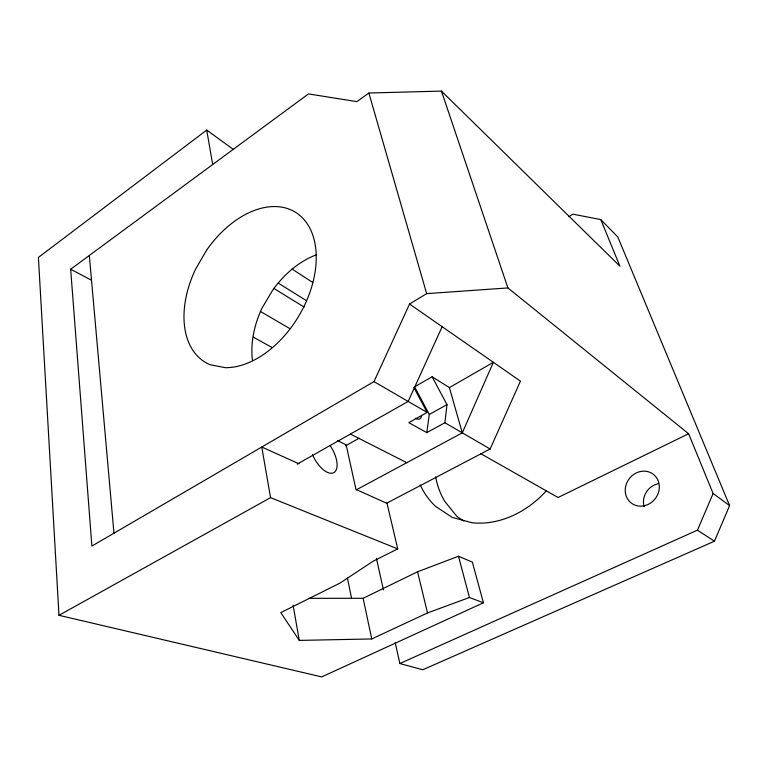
<?xml version="1.0" encoding="UTF-8"?>
<svg xmlns="http://www.w3.org/2000/svg" width="768" height="768" viewBox="0 0 768 768"><rect width="100%" height="100%" fill="white"/><g stroke="black" fill="none" stroke-linecap="round" stroke-linejoin="round"><path stroke-width="1.15" d="M426.797 432.634L444.893 422.746L446.986 404.64L432.144 376.79L414.595 386.794L429.283 414.442L426.797 432.634L408.806 422.64L427.142 412.454L413.875 387.475M395.174 642.509L399.859 663.533L422.794 669.754L714.461 541.2L729.6 505.613L617.818 237.014L600.797 219.59L572.966 214.186L568.867 216.662M399.859 663.533L697.459 530.16L713.117 493.507L688.608 433.747L507.907 287.933L441.446 91.094L368.88 93.014L356.861 101.635L308.458 93.907L70.666 269.232L91.882 546.077L373.987 381.61L409.555 304.042L426.662 293.635L507.907 287.933M356.17 489.917L462.307 432.854L493.373 362.314L449.386 387.59L432.144 376.79M386.496 503.299L490.128 448.992L520.445 381.13L409.555 304.042M442.157 326.707L408.154 401.434L297.139 464.16M233.664 149.664L206.717 130.08L38.4 257.434L58.982 615.312L321.715 676.906L483.418 602.784L472.368 562.128L458.486 556.243L417.552 571.786L363.139 598.282L308.515 598.339M345.562 445.824L359.098 438.23M58.982 615.312L270.557 497.654L397.718 548.89L387.034 503.386L355.958 489.418L346.147 444.845L337.69 440.659M429.283 414.442L446.986 404.64M397.718 548.89L373.248 561.139L339.955 583.114L280.79 612.595L299.28 640.406L371.741 638.947L427.517 612.941L469.43 597.494L483.418 602.784M688.608 433.747L558.067 497.51L480.95 453.773M299.03 463.805L261.763 447.043L270.557 497.654M350.4 434.064L406.79 462.701M70.666 269.232L91.344 280.128M253.44 337.19L272.131 347.558M373.987 381.61L427.142 412.454M444.893 422.746L490.128 448.992M260.39 311.414L290.122 328.79M273.773 288.374L304.128 307.066M278.342 283.152L306.49 300.71M291.869 268.934L312.778 282.47M697.459 530.16L714.461 541.2M463.786 521.002L457.027 516.566L444.634 501.226A90.998 75.35 -58.5 0 1 435.619 476.89M713.117 493.507L729.6 505.613M441.446 91.094L619.901 266.189L600.797 219.59M368.88 93.014L426.662 293.635M449.386 387.59L462.307 432.854M458.486 556.243L469.43 597.494M417.552 571.786L427.517 612.941M376.426 558.394L383.453 589.93M363.139 598.282L371.741 638.947M347.434 578.189L351.533 598.09M293.117 605.366L299.28 640.406M206.717 130.08L212.688 164.515M89.328 255.475L113.962 533.203M330.096 445.555A21.331 10.128 60.8 0 1 333.725 472.704A21.331 10.128 60.8 0 1 312.499 454.675M421.574 415.824A16.656 6.557 60.6 0 1 415.421 418.262M644.122 506.602A17.616 16.138 -51.6 0 1 658.416 483.677M546.509 490.608A93.427 76.07 -58.6 0 1 471.984 522.749L452.304 517.44L435.763 506.515A93.427 76.07 -58.6 0 1 420.221 484.896M252.442 360.221A81.821 56.64 -59.1 0 1 262.003 308.15L272.381 290.64A81.802 56.64 -59.1 0 1 316.397 254.822M206.525 250.301L195.619 269.078A87.533 56.611 -59.2 0 0 210.202 364.752L225.398 367.69A87.533 56.611 -59.2 0 0 306.874 300.134A87.533 56.611 -59.2 0 0 292.474 210.595A87.533 56.611 -59.2 0 0 206.525 250.301M643.987 505.824A18.134 16.397 -52.6 0 0 656.122 477.091A18.134 16.397 -52.6 0 0 626.726 483.053A18.134 16.397 -52.6 0 0 643.987 505.824"/></g></svg>
